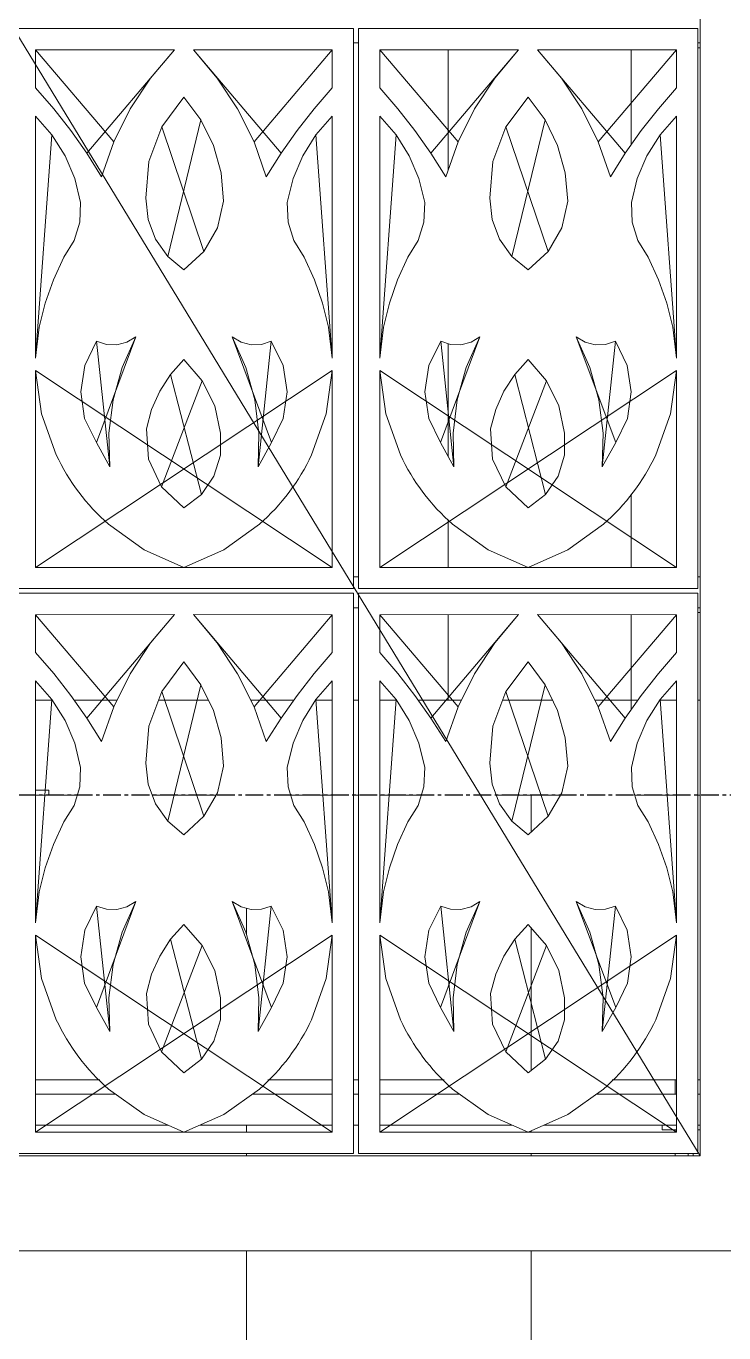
# Model space of a CAD drawing. Header units: millimetres. Extents: x -153298 to 620751, y -313239 to 250031.
# Drawn here: x 45138 to 46608, y -117038 to -114285 of the extents above; entities that cross this region are included whole.
import ezdxf

# ---------------------------------------------------------------- set-up
doc = ezdxf.new("R2010")
doc.units = ezdxf.units.MM
doc.linetypes.add('CENTER', pattern=[2, 1.25, -0.25, 0.25, -0.25])
doc.linetypes.add('XKITLINE00', pattern=[0])
doc.layers.add('000 - EXISTING_BUILDING_MAIN_COLOR_251', color=7, linetype='Continuous')
doc.layers.add('000 - EXISTING_BUILDING_MAIN_COLOR_3', color=7, linetype='Continuous')
doc.layers.add('Part', color=7, linetype='Continuous', lineweight=0)

# ---------------------------------------------------------------- blocks, each defined once
blk = doc.blocks.new('*A13041267')
at = {"layer": 'Part', "color": 7, "linetype": 'XKITLINE00', "lineweight": 0}
for p, q in [((412.457919, 10.42254), (412.739185, 10.42254)), ((413.104635, 10.42254), (413.83285, 10.42254)), ((414.529858, 10.42254), (415.371649, 10.42254)), ((416.082964, 10.42254), (416.811179, 10.42254)), ((417.176629, 10.42254), (417.457895, 10.42254)), ((417.817911, 10.42254), (417.897911, 10.42254)), ((418.257919, 10.42254), (418.539185, 10.42254)), ((418.904635, 10.42254), (419.63285, 10.42254)), ((420.329858, 10.42254), (421.171649, 10.42254)), ((421.882964, 10.42254), (422.611179, 10.42254)), ((422.976629, 10.42254), (423.257895, 10.42254)), ((423.617911, 10.42254), (423.657912, 10.42254)), ((412.457919, 8.82254), (413.161046, 8.82254)), ((414.421795, 8.82254), (415.50225, 8.82254)), ((416.754768, 8.82254), (417.457895, 8.82254)), ((417.817911, 8.82254), (417.897911, 8.82254)), ((418.257919, 8.82254), (418.961046, 8.82254)), ((420.221795, 8.82254), (421.30225, 8.82254)), ((422.554768, 8.82254), (423.257895, 8.82254)), ((423.617911, 8.82254), (423.657912, 8.82254))]:
    blk.add_line(p, q, dxfattribs=at)
blk = doc.blocks.new('*A13051268')
at = {"layer": 'Part', "color": 7, "linetype": 'XKITLINE00', "lineweight": 0}
for p, q in [((412.457919, 8.822545), (413.161047, 8.822545)), ((414.421793, 8.822545), (415.502253, 8.822545)), ((416.754767, 8.822545), (417.457895, 8.822545)), ((417.817911, 8.822545), (417.897911, 8.822545)), ((418.257919, 8.822545), (418.961047, 8.822545)), ((420.221793, 8.822545), (421.302253, 8.822545)), ((422.554767, 8.822545), (423.257895, 8.822545)), ((423.617911, 8.822545), (423.657912, 8.822545)), ((412.457919, 4.022545), (413.541614, 4.022545)), ((416.3742, 4.022545), (417.457895, 4.022545)), ((417.817911, 4.022545), (417.897911, 4.022545)), ((418.257919, 4.022545), (419.341614, 4.022545)), ((422.1742, 4.022545), (423.257895, 4.022545)), ((423.617911, 4.022545), (423.657912, 4.022545))]:
    blk.add_line(p, q, dxfattribs=at)
blk = doc.blocks.new('*A13371297')
at = {"layer": 'Part', "color": 7, "linetype": 'XKITLINE00', "lineweight": 0}
for p, q in [((416.754767, 8.822545), (417.457895, 8.822545)), ((417.817911, 8.822545), (417.897911, 8.822545)), ((418.257919, 8.822545), (418.961047, 8.822545)), ((420.221793, 8.822545), (420.809888, 8.822545)), ((420.809888, 8.200139), (420.809888, 8.822545)), ((416.009888, 6.477266), (416.009888, 6.912047)), ((420.809888, 4.181653), (420.809888, 6.582558)), ((416.009888, 3.138387), (416.009888, 3.258517)), ((420.809888, 3.138387), (420.809888, 3.161492)), ((416.009888, 2.742546), (416.009888, 2.782517)), ((420.809888, 2.742546), (420.809888, 2.782517)), ((416.009888, -20.634477), (416.009888, 1.142546)), ((420.809888, -20.634477), (420.809888, 1.142546))]:
    blk.add_line(p, q, dxfattribs=at)
blk = doc.blocks.new('*A17691722')
at = {"layer": '000 - EXISTING_BUILDING_MAIN_COLOR_3', "color": 7, "linetype": 'XKITLINE00', "lineweight": 0}
for p, q in [((400.457909, 40.822545), (423.657912, 2.742546)), ((423.657912, 2.742546), (423.657912, 40.822545)), ((400.457909, 2.742546), (423.657912, 2.742546)), ((398.857909, 1.142546), (521.257903, 1.142546))]:
    blk.add_line(p, q, dxfattribs=at)
blk = doc.blocks.new('*A17701723')
at = {"layer": 'Part', "color": 7, "linetype": 'XKITLINE00', "lineweight": 0}
for p, q in [((417.817911, 12.498517), (417.897911, 12.498517)), ((423.617911, 12.498517), (423.657912, 12.498517)), ((417.817911, 11.978517), (417.897911, 11.978517)), ((423.617911, 11.978517), (423.657912, 11.978517))]:
    blk.add_line(p, q, dxfattribs=at)
blk = doc.blocks.new('*A17711724')
at = {"layer": 'Part', "color": 7, "linetype": 'XKITLINE00', "lineweight": 0}
for p, q in [((417.817911, 21.498517), (417.897911, 21.498517)), ((423.617911, 21.498517), (423.657912, 21.498517))]:
    blk.add_line(p, q, dxfattribs=at)
blk = doc.blocks.new('*A17741727')
at = {"layer": 'Part', "color": 7, "linetype": 'XKITLINE00', "lineweight": 0}
for p, q in [((412.457919, 3.778517), (413.808691, 3.778517)), ((416.107123, 3.778517), (417.457895, 3.778517)), ((417.817911, 3.778517), (417.897911, 3.778517)), ((418.257919, 3.778517), (419.608691, 3.778517)), ((421.907123, 3.778517), (423.257895, 3.778517)), ((423.617911, 3.778517), (423.657912, 3.778517)), ((412.457919, 3.258517), (414.687711, 3.258517)), ((415.228117, 3.258517), (417.457895, 3.258517)), ((417.817911, 3.258517), (417.897911, 3.258517)), ((418.257919, 3.258517), (420.487711, 3.258517)), ((421.028117, 3.258517), (423.257895, 3.258517)), ((423.617911, 3.258517), (423.657912, 3.258517))]:
    blk.add_line(p, q, dxfattribs=at)
blk = doc.blocks.new('*A18151764')
at = {"layer": 'Part', "color": 7, "linetype": 'XKITLINE00', "lineweight": 0}
for p, q in [((419.409912, 19.35711), (419.409912, 21.382854)), ((419.409912, 14.532964), (419.409912, 16.430973)), ((419.409912, 12.658387), (419.409912, 13.468756)), ((419.409912, 10.42254), (419.409912, 11.862854))]:
    blk.add_line(p, q, dxfattribs=at)
blk = doc.blocks.new('*A18171766')
at = {"layer": 'Part', "color": 7, "linetype": 'XKITLINE00', "lineweight": 0}
for p, q in [((423.237855, 3.778517), (423.237855, 4.022545)), ((423.237855, 3.138387), (423.237855, 3.178517)), ((423.237855, 2.742546), (423.237855, 2.782517))]:
    blk.add_line(p, q, dxfattribs=at)
blk = doc.blocks.new('*A18181767')
at = {"layer": 'Part', "color": 7, "linetype": 'XKITLINE00', "lineweight": 0}
for p, q in [((423.457855, 2.742546), (423.457855, 2.782517)), ((423.537855, 2.742546), (423.537855, 2.782517))]:
    blk.add_line(p, q, dxfattribs=at)
blk = doc.blocks.new('*A18191768')
at = {"layer": 'Part', "color": 7, "linetype": 'XKITLINE00', "lineweight": 0}
for p, q in [((423.017855, 3.258517), (423.017855, 3.178517)), ((423.017855, 3.178517), (423.257895, 3.178517)), ((423.617911, 3.178517), (423.657912, 3.178517))]:
    blk.add_line(p, q, dxfattribs=at)
blk = doc.blocks.new('*A18271776')
at = {"layer": 'Part', "color": 7, "linetype": 'XKITLINE00', "lineweight": 0}
for p, q in [((422.497888, 19.781757), (422.497888, 21.382741)), ((422.497888, 15.615695), (422.497888, 15.619501)), ((422.497888, 12.658387), (422.497888, 13.892262)), ((422.497888, 10.261757), (422.497888, 11.862741)), ((422.554767, 8.822545), (423.257895, 8.822545)), ((423.617911, 8.822545), (423.657912, 8.822545))]:
    blk.add_line(p, q, dxfattribs=at)
blk = doc.blocks.new('*A18301779')
at = {"layer": '000 - EXISTING_BUILDING_MAIN_COLOR_251', "color": 7, "linetype": 'XKITLINE00', "lineweight": 0}
for p, q in [((417.817911, 21.742517), (412.097911, 21.742517)), ((417.817911, 12.302517), (417.817911, 21.742517)), ((423.617911, 21.742517), (417.897911, 21.742517)), ((417.897911, 21.742517), (417.897911, 12.302517)), ((423.617911, 12.302517), (423.617911, 21.742517)), ((412.457919, 21.382523), (414.797671, 21.383195)), ((412.457919, 21.382523), (413.777312, 19.830619)), ((412.457919, 20.745377), (412.457919, 21.382523)), ((414.797671, 21.383195), (413.318825, 19.638561)), ((414.797671, 21.383195), (414.395711, 20.90812)), ((415.118143, 21.383195), (416.596989, 19.638561)), ((415.520103, 20.90812), (415.118143, 21.383195)), ((415.118143, 21.383195), (417.457895, 21.382523)), ((417.457895, 21.382523), (416.138502, 19.830619)), ((417.457895, 21.382523), (417.457895, 20.745377)), ((418.257919, 21.382523), (420.597671, 21.383195)), ((418.257919, 21.382523), (419.577312, 19.830619)), ((418.257919, 20.745377), (418.257919, 21.382523)), ((420.597671, 21.383195), (419.118825, 19.638561)), ((420.597671, 21.383195), (420.195711, 20.90812)), ((420.918143, 21.383195), (422.396989, 19.638561)), ((421.320103, 20.90812), (420.918143, 21.383195)), ((420.918143, 21.383195), (423.257895, 21.382523)), ((423.257895, 21.382523), (421.938502, 19.830619)), ((423.257895, 21.382523), (423.257895, 20.745377)), ((412.762219, 20.39014), (412.457919, 20.745377)), ((414.395711, 20.90812), (414.053931, 20.388068)), ((415.861883, 20.388068), (415.520103, 20.90812)), ((417.153595, 20.39014), (417.457895, 20.745377)), ((418.562219, 20.39014), (418.257919, 20.745377)), ((420.195711, 20.90812), (419.853931, 20.388068)), ((421.661883, 20.388068), (421.320103, 20.90812)), ((422.953595, 20.39014), (423.257895, 20.745377)), ((414.584028, 20.086175), (414.957895, 20.585694)), ((414.957895, 20.585694), (415.244908, 20.201065)), ((420.384028, 20.086175), (420.757895, 20.585694)), ((420.757895, 20.585694), (421.044908, 20.201065)), ((412.457919, 20.266434), (412.457919, 16.186434)), ((412.732936, 19.952518), (412.457919, 20.266434)), ((413.049402, 20.020927), (412.762219, 20.39014)), ((414.053931, 20.388068), (413.777312, 19.830619)), ((416.138502, 19.830619), (415.861883, 20.388068)), ((417.153595, 20.39014), (416.866412, 20.020927)), ((417.182878, 19.952518), (417.457895, 20.266434)), ((417.457895, 16.186434), (417.457895, 20.266434)), ((418.257919, 20.266434), (418.257919, 16.186434)), ((418.532936, 19.952518), (418.257919, 20.266434)), ((418.849402, 20.020927), (418.562219, 20.39014)), ((419.853931, 20.388068), (419.577312, 19.830619)), ((421.938502, 19.830619), (421.661883, 20.388068)), ((422.953595, 20.39014), (422.666412, 20.020927)), ((422.982878, 19.952518), (423.257895, 20.266434)), ((423.257895, 16.186434), (423.257895, 20.266434)), ((414.363857, 19.502377), (414.584028, 20.086175)), ((414.584028, 20.086175), (415.295296, 17.983653)), ((415.244908, 20.201065), (414.684853, 17.901446)), ((415.244908, 20.201065), (415.456162, 19.770151)), ((420.163857, 19.502377), (420.384028, 20.086175)), ((420.384028, 20.086175), (421.095296, 17.983653)), ((421.044908, 20.201065), (420.484853, 17.901446)), ((421.044908, 20.201065), (421.256162, 19.770151)), ((412.457919, 16.186434), (412.732936, 19.952518)), ((412.732936, 19.952518), (412.954443, 19.598805)), ((413.318825, 19.638561), (413.049402, 20.020927)), ((413.777312, 19.830619), (413.569888, 19.243897)), ((416.345926, 19.243897), (416.138502, 19.830619)), ((416.866412, 20.020927), (416.596989, 19.638561)), ((416.961371, 19.598805), (417.182878, 19.952518)), ((417.182878, 19.952518), (417.457895, 16.186434)), ((418.257919, 16.186434), (418.532936, 19.952518)), ((418.532936, 19.952518), (418.754443, 19.598805)), ((419.118825, 19.638561), (418.849402, 20.020927)), ((419.577312, 19.830619), (419.369888, 19.243897)), ((422.145926, 19.243897), (421.938502, 19.830619)), ((422.666412, 20.020927), (422.396989, 19.638561)), ((422.761371, 19.598805), (422.982878, 19.952518)), ((422.982878, 19.952518), (423.257895, 16.186434)), ((413.569888, 19.243897), (413.318825, 19.638561)), ((415.456162, 19.770151), (415.584427, 19.307697)), ((416.596989, 19.638561), (416.345926, 19.243897)), ((419.369888, 19.243897), (419.118825, 19.638561)), ((421.256162, 19.770151), (421.384427, 19.307697)), ((422.396989, 19.638561), (422.145926, 19.243897)), ((412.954443, 19.598805), (413.116785, 19.214328)), ((414.314758, 18.880376), (414.363857, 19.502377)), ((416.799029, 19.214328), (416.961371, 19.598805)), ((418.754443, 19.598805), (418.916785, 19.214328)), ((420.114758, 18.880376), (420.163857, 19.502377)), ((422.599029, 19.214328), (422.761371, 19.598805)), ((413.215815, 18.808901), (413.116785, 19.214328)), ((415.625313, 18.829529), (415.584427, 19.307697)), ((416.699998, 18.808901), (416.799029, 19.214328)), ((419.015815, 18.808901), (418.916785, 19.214328)), ((421.425313, 18.829529), (421.384427, 19.307697)), ((422.499998, 18.808901), (422.599029, 19.214328)), ((413.215815, 18.808901), (413.203508, 18.481042)), ((414.352504, 18.525819), (414.314758, 18.880376)), ((415.625313, 18.829529), (415.524698, 18.381468)), ((416.712306, 18.481042), (416.699998, 18.808901)), ((419.015815, 18.808901), (419.003508, 18.481042)), ((420.152504, 18.525819), (420.114758, 18.880376)), ((421.425313, 18.829529), (421.324698, 18.381468)), ((422.512306, 18.481042), (422.499998, 18.808901)), ((414.478596, 18.192297), (414.352504, 18.525819)), ((420.278596, 18.192297), (420.152504, 18.525819)), ((413.203508, 18.481042), (413.10734, 18.167363)), ((415.524698, 18.381468), (415.295296, 17.983653)), ((416.808474, 18.167363), (416.712306, 18.481042)), ((419.003508, 18.481042), (418.90734, 18.167363)), ((421.324698, 18.381468), (421.095296, 17.983653)), ((422.608474, 18.167363), (422.512306, 18.481042)), ((412.933773, 17.888944), (413.10734, 18.167363)), ((414.684853, 17.901446), (414.478596, 18.192297)), ((416.982041, 17.888944), (416.808474, 18.167363)), ((418.733773, 17.888944), (418.90734, 18.167363)), ((420.484853, 17.901446), (420.278596, 18.192297)), ((422.782041, 17.888944), (422.608474, 18.167363)), ((412.933773, 17.888944), (412.759609, 17.508841)), ((414.957895, 17.672135), (414.684853, 17.901446)), ((415.295296, 17.983653), (414.957895, 17.672135)), ((417.156205, 17.508841), (416.982041, 17.888944)), ((418.733773, 17.888944), (418.559609, 17.508841)), ((420.757895, 17.672135), (420.484853, 17.901446)), ((421.095296, 17.983653), (420.757895, 17.672135)), ((422.956205, 17.508841), (422.782041, 17.888944)), ((412.759609, 17.508841), (412.621038, 17.114367)), ((417.294776, 17.114367), (417.156205, 17.508841)), ((418.559609, 17.508841), (418.421038, 17.114367)), ((423.094776, 17.114367), (422.956205, 17.508841)), ((412.621038, 17.114367), (412.519228, 16.708848)), ((417.396585, 16.708848), (417.294776, 17.114367)), ((418.421038, 17.114367), (418.319228, 16.708848)), ((423.196585, 16.708848), (423.094776, 17.114367)), ((412.519228, 16.708848), (412.457919, 16.186434)), ((414.145884, 16.545792), (413.481119, 14.761918)), ((414.145884, 16.545792), (413.91483, 16.029249)), ((413.996155, 16.455593), (414.145884, 16.545792)), ((415.76993, 16.545792), (416.434695, 14.761918)), ((416.000984, 16.029249), (415.76993, 16.545792)), ((415.76993, 16.545792), (415.919659, 16.455593)), ((417.457895, 16.186434), (417.396585, 16.708848)), ((418.319228, 16.708848), (418.257919, 16.186434)), ((419.945884, 16.545792), (419.281119, 14.761918)), ((419.945884, 16.545792), (419.71483, 16.029249)), ((419.796155, 16.455593), (419.945884, 16.545792)), ((421.56993, 16.545792), (422.234695, 14.761918)), ((421.800984, 16.029249), (421.56993, 16.545792)), ((421.56993, 16.545792), (421.719659, 16.455593)), ((423.257895, 16.186434), (423.196585, 16.708848)), ((413.287051, 16.065111), (413.486307, 16.471741)), ((413.486307, 16.471741), (413.708994, 14.356827)), ((413.486307, 16.471741), (413.65231, 16.41699)), ((413.65231, 16.41699), (413.82702, 16.411456)), ((413.82702, 16.411456), (413.996155, 16.455593)), ((415.919659, 16.455593), (416.088793, 16.411456)), ((416.088793, 16.411456), (416.263504, 16.41699)), ((416.429507, 16.471741), (416.20682, 14.356827)), ((416.263504, 16.41699), (416.429507, 16.471741)), ((416.429507, 16.471741), (416.628763, 16.065111)), ((419.087051, 16.065111), (419.286307, 16.471741)), ((419.286307, 16.471741), (419.508994, 14.356827)), ((419.286307, 16.471741), (419.45231, 16.41699)), ((419.45231, 16.41699), (419.62702, 16.411456)), ((419.62702, 16.411456), (419.796155, 16.455593)), ((421.719659, 16.455593), (421.888793, 16.411456)), ((421.888793, 16.411456), (422.063504, 16.41699)), ((422.229507, 16.471741), (422.00682, 14.356827)), ((422.063504, 16.41699), (422.229507, 16.471741)), ((422.229507, 16.471741), (422.428763, 16.065111)), ((414.732818, 15.912025), (414.957895, 16.16272)), ((414.957895, 16.16272), (415.265902, 15.80632)), ((420.532818, 15.912025), (420.757895, 16.16272)), ((420.757895, 16.16272), (421.065902, 15.80632)), ((412.457919, 15.978957), (417.457895, 12.658387)), ((417.457895, 15.978957), (412.457919, 12.658387)), ((412.457919, 12.658387), (412.457919, 15.978957)), ((412.457919, 15.978957), (412.559356, 15.249821)), ((413.217637, 15.617637), (413.287051, 16.065111)), ((413.91483, 16.029249), (413.763059, 15.484118)), ((414.54957, 15.62931), (414.732818, 15.912025)), ((414.732818, 15.912025), (415.251025, 13.890287)), ((416.152755, 15.484118), (416.000984, 16.029249)), ((416.628763, 16.065111), (416.698177, 15.617637)), ((417.356458, 15.249821), (417.457895, 15.978957)), ((417.457895, 15.978957), (417.457895, 12.658387)), ((418.257919, 15.978957), (423.257895, 12.658387)), ((423.257895, 15.978957), (418.257919, 12.658387)), ((418.257919, 12.658387), (418.257919, 15.978957)), ((418.257919, 15.978957), (418.359356, 15.249821)), ((419.017637, 15.617637), (419.087051, 16.065111)), ((419.71483, 16.029249), (419.563059, 15.484118)), ((420.34957, 15.62931), (420.532818, 15.912025)), ((420.532818, 15.912025), (421.051025, 13.890287)), ((421.952755, 15.484118), (421.800984, 16.029249)), ((422.428763, 16.065111), (422.498177, 15.617637)), ((423.156458, 15.249821), (423.257895, 15.978957)), ((423.257895, 15.978957), (423.257895, 12.658387)), ((415.265902, 15.80632), (414.582075, 14.014752)), ((415.265902, 15.80632), (415.47561, 15.384524)), ((421.065902, 15.80632), (420.382075, 14.014752)), ((421.065902, 15.80632), (421.27561, 15.384524)), ((413.284335, 15.16975), (413.217637, 15.617637)), ((413.763059, 15.484118), (413.693936, 14.922491)), ((414.412631, 15.321487), (414.54957, 15.62931)), ((416.221878, 14.922491), (416.152755, 15.484118)), ((416.698177, 15.617637), (416.631479, 15.16975)), ((419.084335, 15.16975), (419.017637, 15.617637)), ((419.563059, 15.484118), (419.493936, 14.922491)), ((420.212631, 15.321487), (420.34957, 15.62931)), ((422.021878, 14.922491), (421.952755, 15.484118)), ((422.498177, 15.617637), (422.431479, 15.16975)), ((412.559356, 15.249821), (412.805602, 14.55607)), ((414.325347, 14.996081), (414.412631, 15.321487)), ((415.47561, 15.384524), (415.573846, 14.92383)), ((417.110212, 14.55607), (417.356458, 15.249821)), ((418.359356, 15.249821), (418.605602, 14.55607)), ((420.125347, 14.996081), (420.212631, 15.321487)), ((421.27561, 15.384524), (421.373846, 14.92383)), ((422.910212, 14.55607), (423.156458, 15.249821)), ((413.481119, 14.761918), (413.284335, 15.16975)), ((414.361087, 14.481185), (414.325347, 14.996081)), ((416.631479, 15.16975), (416.434695, 14.761918)), ((419.281119, 14.761918), (419.084335, 15.16975)), ((420.161087, 14.481185), (420.125347, 14.996081)), ((422.431479, 15.16975), (422.234695, 14.761918)), ((413.708994, 14.356827), (413.481119, 14.761918)), ((413.693936, 14.922491), (413.708994, 14.356827)), ((415.57361, 14.551665), (415.573846, 14.92383)), ((416.20682, 14.356827), (416.221878, 14.922491)), ((416.434695, 14.761918), (416.20682, 14.356827)), ((419.508994, 14.356827), (419.281119, 14.761918)), ((419.493936, 14.922491), (419.508994, 14.356827)), ((421.37361, 14.551665), (421.373846, 14.92383)), ((422.00682, 14.356827), (422.021878, 14.922491)), ((422.234695, 14.761918), (422.00682, 14.356827)), ((415.57361, 14.551665), (415.462653, 14.196425)), ((421.37361, 14.551665), (421.262653, 14.196425)), ((414.582075, 14.014752), (414.361087, 14.481185)), ((420.382075, 14.014752), (420.161087, 14.481185)), ((415.462653, 14.196425), (415.251025, 13.890287)), ((421.262653, 14.196425), (421.051025, 13.890287)), ((414.957895, 13.660981), (414.582075, 14.014752)), ((415.251025, 13.890287), (414.957895, 13.660981)), ((420.757895, 13.660981), (420.382075, 14.014752)), ((421.051025, 13.890287), (420.757895, 13.660981)), ((413.686609, 13.385891), (414.285244, 12.957448)), ((415.63057, 12.957448), (416.229205, 13.385891)), ((419.486609, 13.385891), (420.085244, 12.957448)), ((421.43057, 12.957448), (422.029205, 13.385891)), ((414.285244, 12.957448), (414.957919, 12.658387)), ((414.957919, 12.658387), (415.63057, 12.957448)), ((420.085244, 12.957448), (420.757919, 12.658387)), ((420.757919, 12.658387), (421.43057, 12.957448)), ((417.457895, 12.658387), (412.457919, 12.658387)), ((423.257895, 12.658387), (418.257919, 12.658387)), ((412.097911, 12.302517), (417.817911, 12.302517)), ((417.817911, 12.222517), (412.097911, 12.222517)), ((417.817911, 2.782517), (417.817911, 12.222517)), ((417.897911, 12.302517), (423.617911, 12.302517)), ((423.617911, 12.222517), (417.897911, 12.222517)), ((417.897911, 12.222517), (417.897911, 2.782517)), ((423.617911, 2.782517), (423.617911, 12.222517)), ((412.457919, 11.862523), (414.797671, 11.863195)), ((412.457919, 11.862523), (413.777312, 10.310619)), ((412.457919, 11.225377), (412.457919, 11.862523)), ((414.797671, 11.863195), (413.318825, 10.118561)), ((414.797671, 11.863195), (414.395711, 11.38812)), ((415.118143, 11.863195), (416.596989, 10.118561)), ((415.520103, 11.38812), (415.118143, 11.863195)), ((415.118143, 11.863195), (417.457895, 11.862523)), ((417.457895, 11.862523), (416.138502, 10.310619)), ((417.457895, 11.862523), (417.457895, 11.225377)), ((418.257919, 11.862523), (420.597671, 11.863195)), ((418.257919, 11.862523), (419.577312, 10.310619)), ((418.257919, 11.225377), (418.257919, 11.862523)), ((420.597671, 11.863195), (419.118825, 10.118561)), ((420.597671, 11.863195), (420.195711, 11.38812)), ((420.918143, 11.863195), (422.396989, 10.118561)), ((421.320103, 11.38812), (420.918143, 11.863195)), ((420.918143, 11.863195), (423.257895, 11.862523)), ((423.257895, 11.862523), (421.938502, 10.310619)), ((423.257895, 11.862523), (423.257895, 11.225377)), ((414.395711, 11.38812), (414.053931, 10.868068)), ((415.861883, 10.868068), (415.520103, 11.38812)), ((420.195711, 11.38812), (419.853931, 10.868068)), ((421.661883, 10.868068), (421.320103, 11.38812)), ((412.762219, 10.87014), (412.457919, 11.225377)), ((414.584028, 10.566175), (414.957895, 11.065694)), ((414.957895, 11.065694), (415.244908, 10.681065)), ((417.153595, 10.87014), (417.457895, 11.225377)), ((418.562219, 10.87014), (418.257919, 11.225377)), ((420.384028, 10.566175), (420.757895, 11.065694)), ((420.757895, 11.065694), (421.044908, 10.681065)), ((422.953595, 10.87014), (423.257895, 11.225377)), ((413.049402, 10.500927), (412.762219, 10.87014)), ((414.053931, 10.868068), (413.777312, 10.310619)), ((416.138502, 10.310619), (415.861883, 10.868068)), ((417.153595, 10.87014), (416.866412, 10.500927)), ((418.849402, 10.500927), (418.562219, 10.87014)), ((419.853931, 10.868068), (419.577312, 10.310619)), ((421.938502, 10.310619), (421.661883, 10.868068)), ((422.953595, 10.87014), (422.666412, 10.500927)), ((412.457919, 10.746434), (412.457919, 6.666434)), ((412.732936, 10.432518), (412.457919, 10.746434)), ((415.244908, 10.681065), (414.684853, 8.381446)), ((415.244908, 10.681065), (415.456162, 10.250151)), ((417.182878, 10.432518), (417.457895, 10.746434)), ((417.457895, 6.666434), (417.457895, 10.746434)), ((418.257919, 10.746434), (418.257919, 6.666434)), ((418.532936, 10.432518), (418.257919, 10.746434)), ((421.044908, 10.681065), (420.484853, 8.381446)), ((421.044908, 10.681065), (421.256162, 10.250151)), ((422.982878, 10.432518), (423.257895, 10.746434)), ((423.257895, 6.666434), (423.257895, 10.746434)), ((412.457919, 6.666434), (412.732936, 10.432518)), ((412.732936, 10.432518), (412.954443, 10.078805)), ((413.318825, 10.118561), (413.049402, 10.500927)), ((414.363857, 9.982377), (414.584028, 10.566175)), ((414.584028, 10.566175), (415.295296, 8.463653)), ((416.866412, 10.500927), (416.596989, 10.118561)), ((416.961371, 10.078805), (417.182878, 10.432518)), ((417.182878, 10.432518), (417.457895, 6.666434)), ((418.257919, 6.666434), (418.532936, 10.432518)), ((418.532936, 10.432518), (418.754443, 10.078805)), ((419.118825, 10.118561), (418.849402, 10.500927)), ((420.163857, 9.982377), (420.384028, 10.566175)), ((420.384028, 10.566175), (421.095296, 8.463653)), ((422.666412, 10.500927), (422.396989, 10.118561)), ((422.761371, 10.078805), (422.982878, 10.432518)), ((422.982878, 10.432518), (423.257895, 6.666434)), ((413.777312, 10.310619), (413.569888, 9.723897)), ((415.456162, 10.250151), (415.584427, 9.787697)), ((416.345926, 9.723897), (416.138502, 10.310619)), ((419.577312, 10.310619), (419.369888, 9.723897)), ((421.256162, 10.250151), (421.384427, 9.787697)), ((422.145926, 9.723897), (421.938502, 10.310619)), ((412.954443, 10.078805), (413.116785, 9.694328)), ((413.569888, 9.723897), (413.318825, 10.118561)), ((414.314758, 9.360376), (414.363857, 9.982377)), ((416.596989, 10.118561), (416.345926, 9.723897)), ((416.799029, 9.694328), (416.961371, 10.078805)), ((418.754443, 10.078805), (418.916785, 9.694328)), ((419.369888, 9.723897), (419.118825, 10.118561)), ((420.114758, 9.360376), (420.163857, 9.982377)), ((422.396989, 10.118561), (422.145926, 9.723897)), ((422.599029, 9.694328), (422.761371, 10.078805)), ((413.215815, 9.288901), (413.116785, 9.694328)), ((415.625313, 9.309529), (415.584427, 9.787697)), ((416.699998, 9.288901), (416.799029, 9.694328)), ((419.015815, 9.288901), (418.916785, 9.694328)), ((421.425313, 9.309529), (421.384427, 9.787697)), ((422.499998, 9.288901), (422.599029, 9.694328)), ((413.215815, 9.288901), (413.203508, 8.961042)), ((414.352504, 9.005819), (414.314758, 9.360376)), ((415.625313, 9.309529), (415.524698, 8.861468)), ((416.712306, 8.961042), (416.699998, 9.288901)), ((419.015815, 9.288901), (419.003508, 8.961042)), ((420.152504, 9.005819), (420.114758, 9.360376)), ((421.425313, 9.309529), (421.324698, 8.861468)), ((422.512306, 8.961042), (422.499998, 9.288901)), ((413.203508, 8.961042), (413.10734, 8.647363)), ((414.478596, 8.672297), (414.352504, 9.005819)), ((415.524698, 8.861468), (415.295296, 8.463653)), ((416.808474, 8.647363), (416.712306, 8.961042)), ((419.003508, 8.961042), (418.90734, 8.647363)), ((420.278596, 8.672297), (420.152504, 9.005819)), ((421.324698, 8.861468), (421.095296, 8.463653)), ((422.608474, 8.647363), (422.512306, 8.961042)), ((412.933773, 8.368944), (413.10734, 8.647363)), ((414.684853, 8.381446), (414.478596, 8.672297)), ((416.982041, 8.368944), (416.808474, 8.647363)), ((418.733773, 8.368944), (418.90734, 8.647363)), ((420.484853, 8.381446), (420.278596, 8.672297)), ((422.782041, 8.368944), (422.608474, 8.647363)), ((414.957895, 8.152135), (414.684853, 8.381446)), ((415.295296, 8.463653), (414.957895, 8.152135)), ((420.757895, 8.152135), (420.484853, 8.381446)), ((421.095296, 8.463653), (420.757895, 8.152135)), ((412.933773, 8.368944), (412.759609, 7.988841)), ((417.156205, 7.988841), (416.982041, 8.368944)), ((418.733773, 8.368944), (418.559609, 7.988841)), ((422.956205, 7.988841), (422.782041, 8.368944)), ((412.759609, 7.988841), (412.621038, 7.594367)), ((417.294776, 7.594367), (417.156205, 7.988841)), ((418.559609, 7.988841), (418.421038, 7.594367)), ((423.094776, 7.594367), (422.956205, 7.988841)), ((412.621038, 7.594367), (412.519228, 7.188848)), ((417.396585, 7.188848), (417.294776, 7.594367)), ((418.421038, 7.594367), (418.319228, 7.188848)), ((423.196585, 7.188848), (423.094776, 7.594367)), ((412.519228, 7.188848), (412.457919, 6.666434)), ((417.457895, 6.666434), (417.396585, 7.188848)), ((418.319228, 7.188848), (418.257919, 6.666434)), ((423.257895, 6.666434), (423.196585, 7.188848)), ((413.287051, 6.545111), (413.486307, 6.951741)), ((414.145884, 7.025792), (413.481119, 5.241918)), ((413.486307, 6.951741), (413.708994, 4.836827)), ((413.486307, 6.951741), (413.65231, 6.89699)), ((413.65231, 6.89699), (413.82702, 6.891456)), ((413.82702, 6.891456), (413.996155, 6.935593)), ((414.145884, 7.025792), (413.91483, 6.509249)), ((413.996155, 6.935593), (414.145884, 7.025792)), ((415.76993, 7.025792), (416.434695, 5.241918)), ((416.000984, 6.509249), (415.76993, 7.025792)), ((415.76993, 7.025792), (415.919659, 6.935593)), ((415.919659, 6.935593), (416.088793, 6.891456)), ((416.088793, 6.891456), (416.263504, 6.89699)), ((416.429507, 6.951741), (416.20682, 4.836827)), ((416.263504, 6.89699), (416.429507, 6.951741)), ((416.429507, 6.951741), (416.628763, 6.545111)), ((419.087051, 6.545111), (419.286307, 6.951741)), ((419.945884, 7.025792), (419.281119, 5.241918)), ((419.286307, 6.951741), (419.508994, 4.836827)), ((419.286307, 6.951741), (419.45231, 6.89699)), ((419.45231, 6.89699), (419.62702, 6.891456)), ((419.62702, 6.891456), (419.796155, 6.935593)), ((419.945884, 7.025792), (419.71483, 6.509249)), ((419.796155, 6.935593), (419.945884, 7.025792)), ((421.56993, 7.025792), (422.234695, 5.241918)), ((421.800984, 6.509249), (421.56993, 7.025792)), ((421.56993, 7.025792), (421.719659, 6.935593)), ((421.719659, 6.935593), (421.888793, 6.891456)), ((421.888793, 6.891456), (422.063504, 6.89699)), ((422.229507, 6.951741), (422.00682, 4.836827)), ((422.063504, 6.89699), (422.229507, 6.951741)), ((422.229507, 6.951741), (422.428763, 6.545111)), ((414.732818, 6.392025), (414.957895, 6.64272)), ((414.957895, 6.64272), (415.265902, 6.28632)), ((420.532818, 6.392025), (420.757895, 6.64272)), ((420.757895, 6.64272), (421.065902, 6.28632)), ((412.457919, 6.458957), (417.457895, 3.138387)), ((417.457895, 6.458957), (412.457919, 3.138387)), ((412.457919, 3.138387), (412.457919, 6.458957)), ((412.457919, 6.458957), (412.559356, 5.729821)), ((413.217637, 6.097637), (413.287051, 6.545111)), ((413.91483, 6.509249), (413.763059, 5.964118)), ((414.54957, 6.10931), (414.732818, 6.392025)), ((414.732818, 6.392025), (415.251025, 4.370287)), ((416.152755, 5.964118), (416.000984, 6.509249)), ((416.628763, 6.545111), (416.698177, 6.097637)), ((417.356458, 5.729821), (417.457895, 6.458957)), ((417.457895, 6.458957), (417.457895, 3.138387)), ((418.257919, 6.458957), (423.257895, 3.138387)), ((423.257895, 6.458957), (418.257919, 3.138387)), ((418.257919, 3.138387), (418.257919, 6.458957)), ((418.257919, 6.458957), (418.359356, 5.729821)), ((419.017637, 6.097637), (419.087051, 6.545111)), ((419.71483, 6.509249), (419.563059, 5.964118)), ((420.34957, 6.10931), (420.532818, 6.392025)), ((420.532818, 6.392025), (421.051025, 4.370287)), ((421.952755, 5.964118), (421.800984, 6.509249)), ((422.428763, 6.545111), (422.498177, 6.097637)), ((423.156458, 5.729821), (423.257895, 6.458957)), ((423.257895, 6.458957), (423.257895, 3.138387)), ((415.265902, 6.28632), (414.582075, 4.494752)), ((415.265902, 6.28632), (415.47561, 5.864524)), ((421.065902, 6.28632), (420.382075, 4.494752)), ((421.065902, 6.28632), (421.27561, 5.864524)), ((413.284335, 5.64975), (413.217637, 6.097637)), ((413.763059, 5.964118), (413.693936, 5.402491)), ((414.412631, 5.801487), (414.54957, 6.10931)), ((416.221878, 5.402491), (416.152755, 5.964118)), ((416.698177, 6.097637), (416.631479, 5.64975)), ((419.084335, 5.64975), (419.017637, 6.097637)), ((419.563059, 5.964118), (419.493936, 5.402491)), ((420.212631, 5.801487), (420.34957, 6.10931)), ((422.021878, 5.402491), (421.952755, 5.964118)), ((422.498177, 6.097637), (422.431479, 5.64975)), ((412.559356, 5.729821), (412.805602, 5.03607)), ((414.325347, 5.476081), (414.412631, 5.801487)), ((415.47561, 5.864524), (415.573846, 5.40383)), ((417.110212, 5.03607), (417.356458, 5.729821)), ((418.359356, 5.729821), (418.605602, 5.03607)), ((420.125347, 5.476081), (420.212631, 5.801487)), ((421.27561, 5.864524), (421.373846, 5.40383)), ((422.910212, 5.03607), (423.156458, 5.729821)), ((413.481119, 5.241918), (413.284335, 5.64975)), ((416.631479, 5.64975), (416.434695, 5.241918)), ((419.281119, 5.241918), (419.084335, 5.64975)), ((422.431479, 5.64975), (422.234695, 5.241918)), ((413.693936, 5.402491), (413.708994, 4.836827)), ((414.361087, 4.961185), (414.325347, 5.476081)), ((415.57361, 5.031665), (415.573846, 5.40383)), ((416.20682, 4.836827), (416.221878, 5.402491)), ((419.493936, 5.402491), (419.508994, 4.836827)), ((420.161087, 4.961185), (420.125347, 5.476081)), ((421.37361, 5.031665), (421.373846, 5.40383)), ((422.00682, 4.836827), (422.021878, 5.402491)), ((413.708994, 4.836827), (413.481119, 5.241918)), ((416.434695, 5.241918), (416.20682, 4.836827)), ((419.508994, 4.836827), (419.281119, 5.241918)), ((422.234695, 5.241918), (422.00682, 4.836827)), ((414.582075, 4.494752), (414.361087, 4.961185)), ((415.57361, 5.031665), (415.462653, 4.676425)), ((420.382075, 4.494752), (420.161087, 4.961185)), ((421.37361, 5.031665), (421.262653, 4.676425)), ((415.462653, 4.676425), (415.251025, 4.370287)), ((421.262653, 4.676425), (421.051025, 4.370287)), ((414.957895, 4.140981), (414.582075, 4.494752)), ((420.757895, 4.140981), (420.382075, 4.494752)), ((415.251025, 4.370287), (414.957895, 4.140981)), ((421.051025, 4.370287), (420.757895, 4.140981)), ((413.686609, 3.865891), (414.285244, 3.437448)), ((415.63057, 3.437448), (416.229205, 3.865891)), ((419.486609, 3.865891), (420.085244, 3.437448)), ((421.43057, 3.437448), (422.029205, 3.865891)), ((414.285244, 3.437448), (414.957919, 3.138387)), ((414.957919, 3.138387), (415.63057, 3.437448)), ((420.085244, 3.437448), (420.757919, 3.138387)), ((420.757919, 3.138387), (421.43057, 3.437448)), ((417.457895, 3.138387), (412.457919, 3.138387)), ((423.257895, 3.138387), (418.257919, 3.138387)), ((412.097911, 2.782517), (417.817911, 2.782517)), ((417.897911, 2.782517), (423.617911, 2.782517))]:
    blk.add_line(p, q, dxfattribs=at)
for centre, start, end in [((416.090858, 16.112746), 205.353329, 228.597597), ((413.824956, 16.112746), 311.402403, 334.646671), ((421.890858, 16.112746), 205.353329, 228.597597), ((419.624956, 16.112746), 311.402403, 334.646671), ((416.090858, 6.592746), 205.353329, 228.597597), ((413.824956, 6.592746), 311.402403, 334.646671), ((421.890858, 6.592746), 205.353329, 228.597597), ((419.624956, 6.592746), 311.402403, 334.646671)]:
    blk.add_arc(centre, 3.635402, start, end, dxfattribs=at)
blk = doc.blocks.new('*A18381787')
at = {"layer": 'Part', "color": 7, "linetype": 'XKITLINE00', "lineweight": 0}
for p, q in [((411.0778, 8.902545), (411.657895, 8.902545)), ((411.0778, 8.822545), (411.0778, 8.902545)), ((411.0778, 8.822545), (411.657895, 8.822545)), ((412.017911, 8.902545), (412.097911, 8.902545)), ((412.017911, 8.822545), (412.097911, 8.822545)), ((412.457919, 8.902545), (412.6778, 8.902545)), ((412.457919, 8.822545), (412.6778, 8.822545)), ((412.6778, 8.822545), (412.6778, 8.902545))]:
    blk.add_line(p, q, dxfattribs=at)
blk = doc.blocks.new('*A18491798')
at = {"layer": 'Part', "color": 7, "linetype": 'XKITLINE00', "lineweight": 0}
blk.add_line((423.617911, 11.898517), (423.657912, 11.898517), dxfattribs=at)
blk = doc.blocks.new('*A18531802')
at = {"layer": 'Part', "color": 7, "linetype": 'XKITLINE00', "lineweight": 0}
blk.add_line((423.617911, 21.418517), (423.657912, 21.418517), dxfattribs=at)

msp = doc.modelspace()

# ---------------------------------------------------------------- linework, layer by layer
at = {"color": 7, "linetype": 'CENTER', "ltscale": 30}
msp.add_line((59557.5016, -115904.9884), (24877.4489, -115904.9884), dxfattribs=at)

# ---------------------------------------------------------------- block references
at = {"color": 7, "lineweight": 0, "xscale": 125, "yscale": 125, "zscale": 125}
for name in ['*A17691722', '*A18301779', '*A18271776', '*A18151764', '*A17711724', '*A18531802', '*A17701723', '*A18491798', '*A13041267', '*A13051268', '*A18381787', '*A13371297', '*A18171766', '*A17741727', '*A18191768', '*A18181767']:
    msp.add_blockref(name, (-6399.4671, -117007.8065), dxfattribs=at)

doc.saveas('drawing.dxf')
